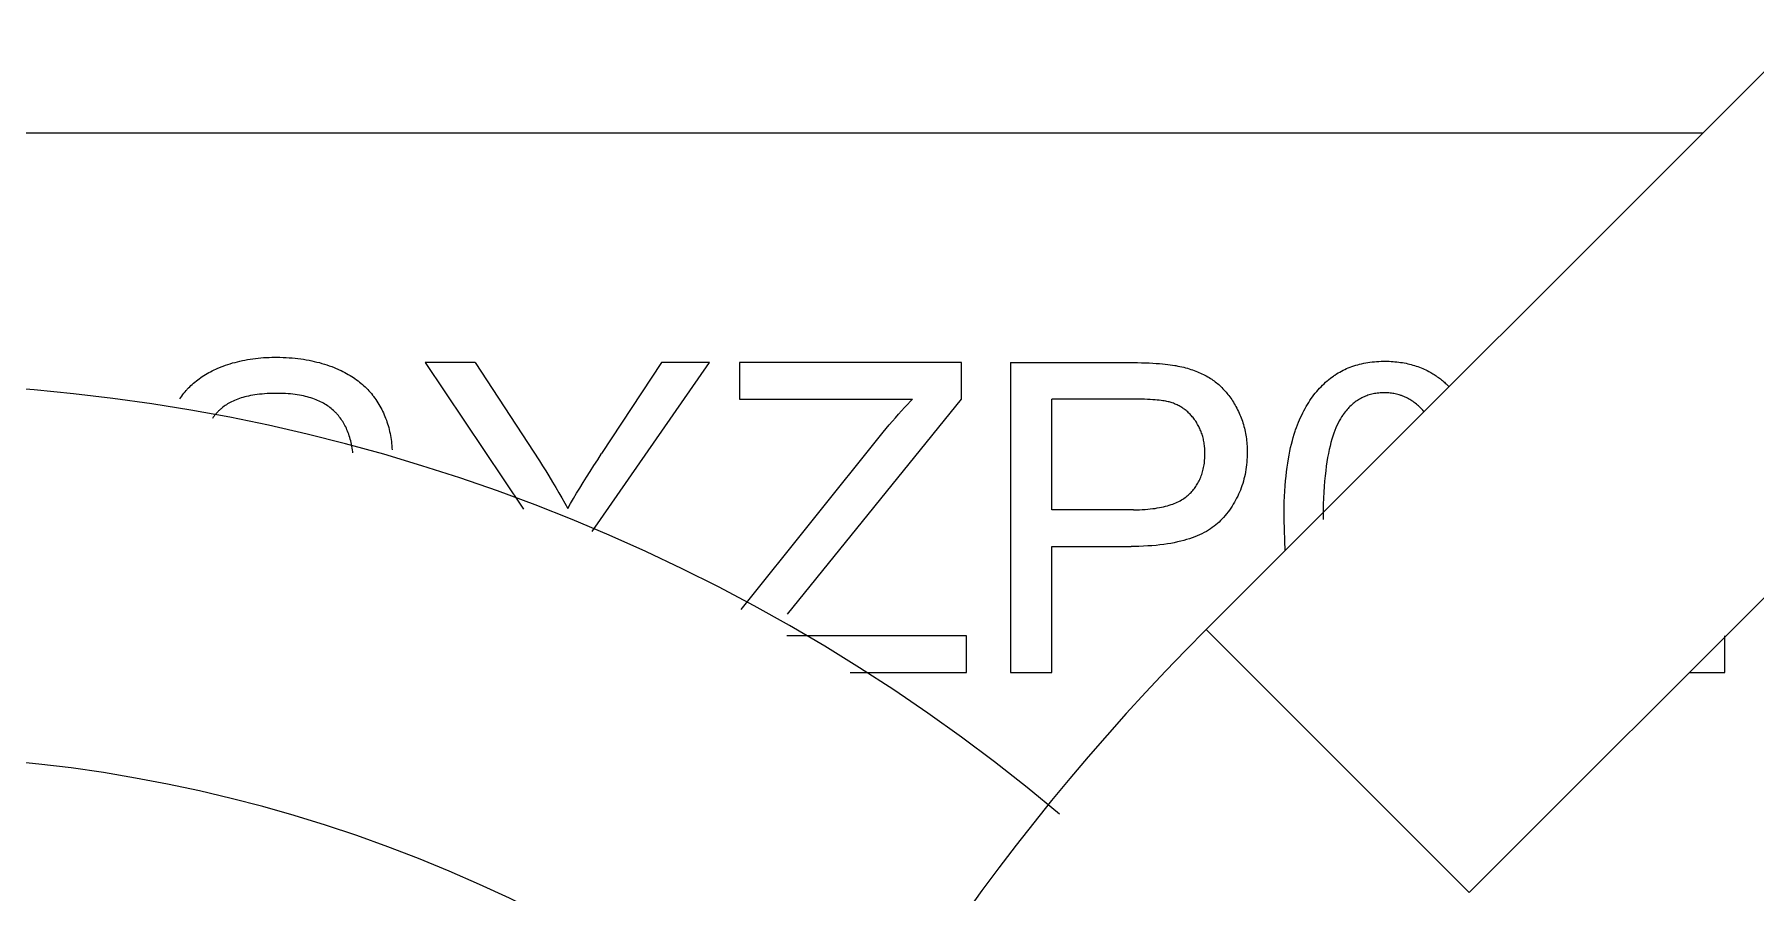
# Model space of a CAD drawing. Header units: millimetres. Extents: x -3 to 101, y -1 to 128.
# Drawn here: x 10.366 to 11.199, y 39.343 to 39.759 of the extents above; entities that cross this region are included whole.
import ezdxf

# ---------------------------------------------------------------- set-up
doc = ezdxf.new("R2010")
doc.units = ezdxf.units.MM

msp = doc.modelspace()

# ---------------------------------------------------------------- linework, layer by layer
for p, q in [((15.06977, 43.60706), (10.93347, 39.47076)), ((15.19705, 43.47978), (11.06075, 39.34348)), ((9.40615, 39.71114), (11.17385, 39.71114)), ((10.55552, 39.60001), (10.60301, 39.52898)), ((10.57967, 39.60001), (10.55552, 39.60001)), ((10.63636, 39.51815), (10.69304, 39.60001)), ((10.66991, 39.60001), (10.64085, 39.55591)), ((10.69304, 39.60001), (10.66991, 39.60001)), ((10.70756, 39.60001), (10.70756, 39.58231)), ((10.815, 39.60001), (10.70756, 39.60001)), ((10.815, 39.58231), (10.815, 39.60001)), ((10.83884, 39.60001), (10.83884, 39.45001)), ((10.70756, 39.58231), (10.79126, 39.58231)), ((10.73079, 39.47825), (10.815, 39.58231)), ((10.85869, 39.52869), (10.85869, 39.58231)), ((10.89832, 39.5287), (10.85869, 39.52869)), ((10.97166, 39.50894), (10.97114, 39.52399)), ((10.85869, 39.45001), (10.85869, 39.51099)), ((10.85869, 39.51099), (10.89716, 39.51099)), ((11.06075, 39.34348), (10.93347, 39.47076)), ((10.81746, 39.46771), (10.73055, 39.46771)), ((10.81746, 39.45001), (10.81746, 39.46771)), ((11.18447, 39.45001), (11.18447, 39.46771)), ((10.76121, 39.45001), (10.81746, 39.45001)), ((10.83884, 39.45001), (10.85869, 39.45001)), ((11.16728, 39.45001), (11.18447, 39.45001))]:
    msp.add_line(p, q)
for points in [[(10.43673, 39.58241), (10.4372, 39.58311), (10.43768, 39.5838), (10.43819, 39.58448), (10.4387, 39.58514), (10.43923, 39.58579), (10.43978, 39.58643), (10.44006, 39.58675), (10.44034, 39.58706), (10.44091, 39.58768), (10.44151, 39.58828), (10.44211, 39.58887), (10.44274, 39.58945), (10.44338, 39.59002), (10.44403, 39.59058), (10.4447, 39.59113), (10.44539, 39.59166), (10.4461, 39.59219), (10.44682, 39.5927), (10.44757, 39.59321), (10.44833, 39.5937), (10.44911, 39.59418), (10.4499, 39.59465), (10.45072, 39.59511), (10.45156, 39.59556), (10.45242, 39.59599), (10.45329, 39.59642), (10.45419, 39.59683), (10.45511, 39.59724), (10.45556, 39.59743)], [(10.45556, 39.59743), (10.45665, 39.59787), (10.45774, 39.59829), (10.45885, 39.59869), (10.45998, 39.59907), (10.46112, 39.59943), (10.46227, 39.59978), (10.46343, 39.6001), (10.46462, 39.60041), (10.46581, 39.60069), (10.46702, 39.60096), (10.46824, 39.60121), (10.46948, 39.60143), (10.47073, 39.60164), (10.472, 39.60183), (10.47328, 39.60199), (10.47458, 39.60214), (10.4759, 39.60226), (10.47723, 39.60237), (10.47857, 39.60245), (10.47993, 39.60251), (10.48131, 39.60255), (10.4827, 39.60257), (10.48308, 39.60257)], [(10.48308, 39.60257), (10.48366, 39.60257), (10.48518, 39.60255), (10.48668, 39.6025), (10.48816, 39.60243), (10.48961, 39.60234), (10.49105, 39.60223), (10.49246, 39.6021), (10.49385, 39.60194), (10.49523, 39.60176), (10.49658, 39.60156), (10.49791, 39.60134), (10.49923, 39.6011), (10.50052, 39.60084), (10.5018, 39.60056), (10.50305, 39.60026), (10.50429, 39.59994), (10.50551, 39.5996), (10.50671, 39.59924), (10.50789, 39.59886), (10.50905, 39.59846), (10.5102, 39.59804), (10.51133, 39.5976), (10.51244, 39.59715)], [(10.51244, 39.59715), (10.51284, 39.59697), (10.5138, 39.59655), (10.51474, 39.59612), (10.51565, 39.59567), (10.51654, 39.59521), (10.51741, 39.59474), (10.51826, 39.59426), (10.5191, 39.59376), (10.51991, 39.59326), (10.5207, 39.59274), (10.52147, 39.59221), (10.52223, 39.59167), (10.52297, 39.59112), (10.52369, 39.59056), (10.52439, 39.58998), (10.52507, 39.58939), (10.52574, 39.58879), (10.52639, 39.58818), (10.52703, 39.58756), (10.52765, 39.58692), (10.52825, 39.58627), (10.52884, 39.58561), (10.52941, 39.58494), (10.52997, 39.58425), (10.53024, 39.5839), (10.53051, 39.58355), (10.53104, 39.58283), (10.53155, 39.58211), (10.53205, 39.58136)], [(10.57967, 39.60001), (10.61073, 39.55247), (10.61225, 39.55009), (10.61378, 39.54764), (10.61534, 39.5451)], [(10.83884, 39.60001), (10.89589, 39.60001), (10.8981, 39.6), (10.90021, 39.59997), (10.90222, 39.59992), (10.90413, 39.59986), (10.90595, 39.59979), (10.90766, 39.5997), (10.90929, 39.59959), (10.91082, 39.59948), (10.91227, 39.59936), (10.91362, 39.59922), (10.9149, 39.59908), (10.91609, 39.59892), (10.9172, 39.59876), (10.91824, 39.5986)], [(10.91824, 39.5986), (10.91884, 39.59849), (10.91981, 39.59831), (10.92076, 39.59812), (10.92169, 39.59791), (10.9226, 39.59769), (10.92349, 39.59747), (10.92437, 39.59723), (10.92522, 39.59697), (10.92606, 39.59671), (10.92688, 39.59644), (10.92768, 39.59615), (10.92847, 39.59586), (10.92924, 39.59555), (10.92999, 39.59524), (10.93073, 39.59491), (10.93145, 39.59457), (10.93216, 39.59422), (10.93286, 39.59387), (10.93354, 39.5935), (10.93421, 39.59312), (10.93486, 39.59273), (10.9355, 39.59233), (10.93613, 39.59192), (10.93674, 39.59149)], [(10.99286, 39.59179), (10.99357, 39.59237), (10.9943, 39.59292), (10.99503, 39.59345), (10.99541, 39.59371), (10.99579, 39.59397), (10.99655, 39.59446), (10.99733, 39.59494), (10.99812, 39.59539), (10.99892, 39.59583), (10.99974, 39.59625), (11.00057, 39.59665), (11.00141, 39.59704), (11.00227, 39.5974), (11.00315, 39.59775), (11.00404, 39.59807), (11.00494, 39.59838), (11.00586, 39.59867), (11.0068, 39.59894), (11.00775, 39.59919), (11.00872, 39.59942), (11.0097, 39.59963), (11.0107, 39.59983), (11.01172, 39.6), (11.01276, 39.60015), (11.01382, 39.60028), (11.01489, 39.60039), (11.01598, 39.60048), (11.0171, 39.60055), (11.01823, 39.6006), (11.01938, 39.60062), (11.02005, 39.60062)], [(11.02005, 39.60062), (11.021, 39.60062), (11.02198, 39.60059), (11.02295, 39.60055), (11.02391, 39.60049), (11.02485, 39.60042), (11.02578, 39.60033), (11.02669, 39.60022), (11.02759, 39.6001), (11.02848, 39.59996), (11.02936, 39.5998), (11.03023, 39.59964), (11.03108, 39.59945), (11.03192, 39.59925), (11.03275, 39.59904), (11.03357, 39.59881), (11.03438, 39.59856), (11.03518, 39.5983), (11.03597, 39.59803), (11.03675, 39.59774), (11.03752, 39.59743), (11.03827, 39.59712), (11.03902, 39.59678), (11.03976, 39.59643), (11.04049, 39.59607), (11.04122, 39.59569)], [(11.04122, 39.59569), (11.04161, 39.59548), (11.04216, 39.59517), (11.04271, 39.59485), (11.04325, 39.59452), (11.04379, 39.59419), (11.04431, 39.59385), (11.04483, 39.5935), (11.04535, 39.59314), (11.04585, 39.59278), (11.04635, 39.59241), (11.04685, 39.59204), (11.04733, 39.59165), (11.04782, 39.59126), (11.04829, 39.59086), (11.04876, 39.59045), (11.04922, 39.59004), (11.04968, 39.58962), (11.05013, 39.58919), (11.05057, 39.58875), (11.05079, 39.58853), (11.05101, 39.5883)], [(10.93674, 39.59149), (10.93731, 39.59108), (10.93788, 39.59066), (10.93843, 39.59023), (10.93898, 39.58978), (10.93952, 39.58932), (10.94005, 39.58885), (10.94057, 39.58836), (10.94109, 39.58786), (10.94159, 39.58735), (10.94209, 39.58682), (10.94258, 39.58628), (10.94307, 39.58573), (10.94355, 39.58516), (10.94401, 39.58458), (10.94448, 39.58398), (10.94493, 39.58337), (10.94538, 39.58274), (10.94582, 39.5821), (10.94625, 39.58144), (10.94667, 39.58077), (10.94709, 39.58008), (10.9475, 39.57937), (10.9479, 39.57865), (10.94829, 39.57791), (10.94867, 39.57716), (10.94871, 39.57708)], [(10.97656, 39.56676), (10.97677, 39.56736), (10.97723, 39.56863), (10.9777, 39.56987), (10.97818, 39.57108), (10.97868, 39.57226), (10.97919, 39.57341), (10.97971, 39.57453), (10.98024, 39.57563), (10.98079, 39.57669), (10.98135, 39.57773), (10.98193, 39.57874), (10.98251, 39.57973), (10.98311, 39.58069), (10.98372, 39.58163), (10.98435, 39.58254), (10.98499, 39.58343), (10.98564, 39.5843), (10.9863, 39.58514), (10.98697, 39.58596), (10.98766, 39.58677), (10.98836, 39.58754), (10.98908, 39.5883), (10.98981, 39.58904), (10.99055, 39.58976), (10.9913, 39.59046), (10.99207, 39.59114), (10.99246, 39.59147), (10.99286, 39.59179)], [(10.48389, 39.58507), (10.48303, 39.58507), (10.48164, 39.58504), (10.48029, 39.585), (10.47899, 39.58494), (10.47773, 39.58486), (10.4765, 39.58475), (10.47533, 39.58464), (10.47419, 39.5845), (10.47308, 39.58435), (10.47202, 39.58418), (10.47099, 39.58399), (10.47, 39.58379), (10.46904, 39.58358), (10.46811, 39.58335), (10.46722, 39.58311), (10.46635, 39.58285), (10.46552, 39.58258), (10.46472, 39.5823), (10.46394, 39.58201), (10.4632, 39.5817), (10.46248, 39.58138), (10.46178, 39.58105), (10.46112, 39.58071), (10.46047, 39.58035), (10.45985, 39.57999), (10.45926, 39.57961), (10.45868, 39.57923), (10.45813, 39.57883), (10.4576, 39.57842)], [(10.50996, 39.57778), (10.50939, 39.57823), (10.50881, 39.57867), (10.5082, 39.57909), (10.50757, 39.57951), (10.50693, 39.5799), (10.50627, 39.58029), (10.50558, 39.58066), (10.50487, 39.58102), (10.50415, 39.58137), (10.5034, 39.5817), (10.50262, 39.58202), (10.50183, 39.58233), (10.50101, 39.58262), (10.50017, 39.58289), (10.4993, 39.58316), (10.4984, 39.5834), (10.49748, 39.58364), (10.49654, 39.58385), (10.49556, 39.58405), (10.49456, 39.58423), (10.49353, 39.5844), (10.49247, 39.58455), (10.49138, 39.58468), (10.49026, 39.58479), (10.4891, 39.58489), (10.48792, 39.58497), (10.4867, 39.58502), (10.48544, 39.58506), (10.48416, 39.58507), (10.48389, 39.58507)], [(10.53205, 39.58136), (10.53256, 39.58057), (10.53305, 39.57976), (10.53353, 39.57895), (10.53398, 39.57813), (10.53442, 39.5773), (10.53463, 39.57688), (10.53484, 39.57646), (10.53524, 39.57562), (10.53562, 39.57476), (10.53599, 39.5739), (10.53633, 39.57303), (10.53666, 39.57215), (10.53697, 39.57126), (10.53727, 39.57036), (10.53754, 39.56945), (10.5378, 39.56854), (10.53804, 39.56761), (10.53827, 39.56667), (10.53847, 39.56572), (10.53866, 39.56476), (10.53883, 39.56379), (10.53898, 39.56281), (10.53911, 39.56182), (10.53923, 39.56082), (10.53932, 39.5598), (10.5394, 39.55877), (10.53945, 39.55775)], [(10.70848, 39.48045), (10.77717, 39.56632), (10.77864, 39.56811), (10.7801, 39.56986), (10.78157, 39.57159), (10.78303, 39.57329), (10.78449, 39.57496), (10.78595, 39.57659), (10.78741, 39.5782), (10.78886, 39.57977), (10.7903, 39.58131), (10.79126, 39.58231)], [(10.91556, 39.58091), (10.91506, 39.58103), (10.9145, 39.58116), (10.91388, 39.58128), (10.9132, 39.5814), (10.91245, 39.58151), (10.91164, 39.58162), (10.91074, 39.58173), (10.90977, 39.58183), (10.90872, 39.58192), (10.90758, 39.582), (10.90635, 39.58208), (10.90503, 39.58215), (10.90362, 39.5822), (10.90211, 39.58225), (10.9005, 39.58228), (10.89879, 39.5823), (10.85869, 39.58231)], [(10.92806, 39.57208), (10.92778, 39.57247), (10.92744, 39.57292), (10.9271, 39.57336), (10.92675, 39.57378), (10.9264, 39.57419), (10.92604, 39.57459), (10.92568, 39.57498), (10.92531, 39.57535), (10.92493, 39.57572), (10.92455, 39.57607), (10.92416, 39.57641), (10.92376, 39.57674), (10.92336, 39.57706), (10.92296, 39.57737), (10.92254, 39.57767), (10.92212, 39.57796), (10.9217, 39.57824), (10.92127, 39.57851), (10.92083, 39.57876), (10.92038, 39.57901), (10.91993, 39.57925), (10.91948, 39.57947), (10.91901, 39.57969), (10.91854, 39.57989), (10.91806, 39.58009), (10.91758, 39.58027), (10.91708, 39.58045), (10.91658, 39.58061), (10.91608, 39.58076), (10.91556, 39.58091)], [(11.01984, 39.58538), (11.01911, 39.58537), (11.01839, 39.58534), (11.01768, 39.5853), (11.01698, 39.58524), (11.01629, 39.58516), (11.01562, 39.58506), (11.01495, 39.58495), (11.0143, 39.58482), (11.01366, 39.58467), (11.01303, 39.58451), (11.0124, 39.58433), (11.01179, 39.58414), (11.01119, 39.58393), (11.01059, 39.5837), (11.01, 39.58346), (11.00943, 39.5832), (11.00886, 39.58292), (11.00829, 39.58263), (11.00774, 39.58232), (11.00719, 39.58199), (11.00666, 39.58165), (11.00612, 39.58129), (11.0056, 39.58091), (11.00508, 39.58052), (11.00457, 39.5801), (11.00407, 39.57967), (11.00357, 39.57922), (11.00308, 39.57875), (11.0026, 39.57827), (11.00212, 39.57776), (11.00165, 39.57723), (11.00118, 39.57668), (11.00072, 39.57612), (11.00027, 39.57553), (10.99982, 39.57491), (10.99961, 39.57461)], [(11.03893, 39.57623), (11.03881, 39.57637), (11.0383, 39.57693), (11.0378, 39.57747), (11.03729, 39.57799), (11.03677, 39.57849), (11.03625, 39.57897), (11.03573, 39.57943), (11.03521, 39.57987), (11.03468, 39.5803), (11.03414, 39.5807), (11.03361, 39.58109), (11.03307, 39.58145), (11.03252, 39.5818), (11.03197, 39.58214), (11.03142, 39.58245), (11.03086, 39.58275), (11.0303, 39.58304), (11.02973, 39.5833), (11.02916, 39.58355), (11.02858, 39.58379), (11.028, 39.584), (11.02771, 39.58411), (11.02741, 39.58421), (11.02682, 39.58439), (11.02622, 39.58456), (11.02561, 39.58472), (11.025, 39.58485), (11.02438, 39.58498), (11.02375, 39.58508), (11.02312, 39.58517), (11.02248, 39.58525), (11.02183, 39.5853), (11.02118, 39.58535), (11.02051, 39.58537), (11.01984, 39.58538)], [(10.4576, 39.57842), (10.45729, 39.57817), (10.45697, 39.57791), (10.45666, 39.57764), (10.45636, 39.57738), (10.45606, 39.57711), (10.45578, 39.57684), (10.45549, 39.57657), (10.45522, 39.5763), (10.45496, 39.57602), (10.4547, 39.57575), (10.45444, 39.57547), (10.4542, 39.57519), (10.45396, 39.57492), (10.45373, 39.57464), (10.4535, 39.57436), (10.45329, 39.57407), (10.45307, 39.57379), (10.45287, 39.57351), (10.45267, 39.57322), (10.45248, 39.57293)], [(10.52042, 39.55632), (10.52037, 39.55677), (10.52025, 39.55771), (10.52011, 39.55864), (10.51996, 39.55954), (10.51979, 39.56042), (10.51961, 39.56129), (10.51941, 39.56213), (10.5192, 39.56295), (10.51897, 39.56375), (10.51873, 39.56453), (10.51847, 39.5653), (10.5182, 39.56605), (10.51792, 39.56678), (10.51762, 39.56749), (10.51731, 39.56818), (10.51699, 39.56886), (10.51665, 39.56953), (10.5163, 39.57018), (10.51593, 39.57081), (10.51556, 39.57143), (10.51517, 39.57203), (10.51476, 39.57262), (10.51434, 39.5732), (10.51391, 39.57376), (10.51347, 39.5743), (10.51301, 39.57484), (10.51254, 39.57536), (10.5123, 39.57562), (10.51205, 39.57587), (10.51155, 39.57637), (10.51103, 39.57685), (10.51051, 39.57732), (10.50996, 39.57778)], [(10.93287, 39.55601), (10.93287, 39.55664), (10.93285, 39.55732), (10.93282, 39.55798), (10.93277, 39.55864), (10.93271, 39.55929), (10.93264, 39.55993), (10.93256, 39.56055), (10.93247, 39.56118), (10.93236, 39.56179), (10.93224, 39.56239), (10.93211, 39.56299), (10.93197, 39.56357), (10.93181, 39.56415), (10.93165, 39.56473), (10.93147, 39.56529), (10.93128, 39.56585), (10.93108, 39.5664), (10.93086, 39.56695), (10.93064, 39.56749), (10.9304, 39.56802), (10.93015, 39.56855), (10.92989, 39.56907), (10.92962, 39.56959), (10.92933, 39.57009), (10.92903, 39.5706), (10.92872, 39.5711), (10.9284, 39.57159), (10.92806, 39.57208)], [(10.94871, 39.57708), (10.94908, 39.57631), (10.94944, 39.57554), (10.94978, 39.57476), (10.9501, 39.57397), (10.95041, 39.57318), (10.95071, 39.57238), (10.95099, 39.57157), (10.95125, 39.57076), (10.9515, 39.56994), (10.95173, 39.56911), (10.95195, 39.56827), (10.95215, 39.56743), (10.95233, 39.56658), (10.9525, 39.56572), (10.95266, 39.56486), (10.9528, 39.56399), (10.95292, 39.56311), (10.95303, 39.56222), (10.95312, 39.56133), (10.9532, 39.56042), (10.95326, 39.55951), (10.9533, 39.55859), (10.95333, 39.55766), (10.95334, 39.55673), (10.95334, 39.55663)], [(10.99961, 39.57461), (10.99903, 39.57373), (10.99845, 39.57279), (10.99788, 39.57178), (10.99733, 39.57072), (10.99679, 39.56959), (10.99626, 39.56839), (10.99575, 39.56712), (10.99525, 39.56578), (10.99477, 39.56436), (10.9943, 39.56285), (10.99386, 39.56127), (10.99343, 39.5596), (10.99302, 39.55784), (10.99263, 39.55598), (10.99226, 39.55403), (10.99192, 39.55197), (10.9916, 39.54981), (10.99131, 39.54754), (10.99104, 39.54516), (10.9908, 39.54266), (10.9906, 39.54005), (10.99042, 39.5373), (10.99028, 39.53443), (10.99017, 39.53142), (10.9901, 39.52828), (10.99007, 39.52499), (10.99007, 39.52399)], [(10.97114, 39.52399), (10.97116, 39.52695), (10.97121, 39.52982), (10.97129, 39.53258), (10.9714, 39.53524), (10.97154, 39.53781), (10.97171, 39.54029), (10.9719, 39.54267), (10.97213, 39.54497), (10.97238, 39.54718), (10.97265, 39.54931), (10.97295, 39.55137), (10.97326, 39.55335), (10.97361, 39.55525), (10.97397, 39.55709), (10.97435, 39.55886), (10.97476, 39.56056), (10.97518, 39.5622), (10.97562, 39.56378), (10.97608, 39.56529), (10.97656, 39.56676)], [(10.62448, 39.52941), (10.62586, 39.53178), (10.62729, 39.53421), (10.62878, 39.53671), (10.63033, 39.53927), (10.63194, 39.54189), (10.6336, 39.54458), (10.63532, 39.54732), (10.63711, 39.55013), (10.63895, 39.55299), (10.64085, 39.55591)], [(10.92479, 39.53585), (10.92526, 39.53628), (10.92572, 39.53672), (10.92616, 39.53717), (10.92658, 39.53762), (10.927, 39.53809), (10.9274, 39.53857), (10.92778, 39.53906), (10.92815, 39.53956), (10.92851, 39.54007), (10.92885, 39.54059), (10.92918, 39.54112), (10.9295, 39.54167), (10.9298, 39.54222), (10.93009, 39.54279), (10.93036, 39.54336), (10.93062, 39.54395), (10.93087, 39.54455), (10.93111, 39.54517), (10.93133, 39.5458), (10.93153, 39.54644), (10.93173, 39.54709), (10.93191, 39.54775), (10.93207, 39.54843), (10.93222, 39.54913), (10.93235, 39.54984), (10.93247, 39.55056), (10.93258, 39.5513), (10.93267, 39.55205), (10.93274, 39.55282), (10.9328, 39.55361), (10.93284, 39.55441), (10.93286, 39.55522), (10.93287, 39.55601)], [(10.95334, 39.55663), (10.95332, 39.55545), (10.95329, 39.55419), (10.95322, 39.55295), (10.95313, 39.55173), (10.95301, 39.55052), (10.95286, 39.54933), (10.95269, 39.54816), (10.9525, 39.54701), (10.95228, 39.54587), (10.95203, 39.54474), (10.95176, 39.54364), (10.95147, 39.54254), (10.95115, 39.54146), (10.9508, 39.5404), (10.95044, 39.53935), (10.95004, 39.53831), (10.94962, 39.53729), (10.94918, 39.53628), (10.94872, 39.53528), (10.94847, 39.53478), (10.94822, 39.53429), (10.94771, 39.53332), (10.94717, 39.53236), (10.9466, 39.53141), (10.94601, 39.53047), (10.94539, 39.52954), (10.94475, 39.52863), (10.94408, 39.52772), (10.94338, 39.52683), (10.94266, 39.52595), (10.94191, 39.52508), (10.94113, 39.52422)], [(10.61534, 39.5451), (10.61716, 39.54208), (10.61867, 39.53954), (10.62016, 39.537), (10.62162, 39.53446), (10.62306, 39.53193), (10.62448, 39.52941)], [(10.89832, 39.5287), (10.89979, 39.52872), (10.90121, 39.52877), (10.90257, 39.52883), (10.90389, 39.52891), (10.90517, 39.52902), (10.90639, 39.52914), (10.90758, 39.52928), (10.90872, 39.52944), (10.90982, 39.52961), (10.91088, 39.5298), (10.91189, 39.53), (10.91288, 39.53022), (10.91382, 39.53045), (10.91473, 39.5307), (10.91561, 39.53096), (10.91645, 39.53123), (10.91726, 39.53152), (10.91803, 39.53182), (10.91878, 39.53213), (10.9195, 39.53245), (10.92019, 39.53279), (10.92085, 39.53313), (10.92149, 39.53349), (10.9221, 39.53385), (10.92268, 39.53423), (10.92325, 39.53462), (10.92378, 39.53502), (10.9243, 39.53543), (10.92479, 39.53585)], [(10.94113, 39.52422), (10.94043, 39.52348), (10.93969, 39.52277), (10.93892, 39.52207), (10.93812, 39.5214), (10.93728, 39.52074), (10.93641, 39.5201), (10.93549, 39.51947), (10.93454, 39.51887), (10.93355, 39.51828), (10.93252, 39.51772), (10.93144, 39.51717), (10.93032, 39.51664), (10.92916, 39.51613), (10.92795, 39.51564), (10.92669, 39.51517), (10.92538, 39.51472), (10.92402, 39.51429), (10.92261, 39.51389), (10.92114, 39.51351), (10.91962, 39.51315), (10.91804, 39.51281), (10.9164, 39.5125), (10.91469, 39.51222), (10.91293, 39.51196), (10.9111, 39.51173), (10.9092, 39.51153), (10.90723, 39.51136), (10.90519, 39.51122), (10.90308, 39.51111), (10.90089, 39.51104), (10.89862, 39.511), (10.89716, 39.51099)]]:
    msp.add_lwpolyline(points)
for centre, radius, start, end in [((10.29, 38.70001), 0.89, 49.96441, 130.03559), ((11.70421, 38.70001), 1.09, 135, 225), ((10.29, 38.70001), 0.71, 48.59903, 131.40097)]:
    msp.add_arc(centre, radius, start, end)

doc.saveas('drawing.dxf')
